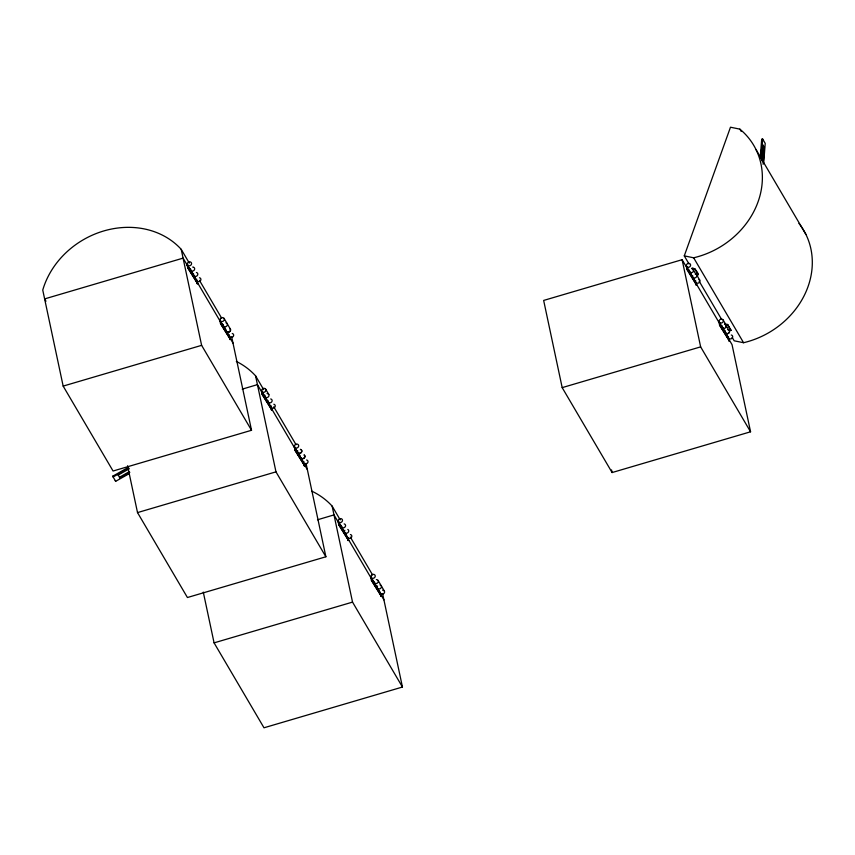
<?xml version="1.0" encoding="UTF-8"?>
<svg xmlns="http://www.w3.org/2000/svg" width="855" height="855" viewBox="0 0 855 855"><rect width="100%" height="100%" fill="white"/><g stroke="black" fill="none" stroke-linecap="round" stroke-linejoin="round"><path stroke-width="1.28" d="M760.266 157.577L761.698 139.098L762.671 139.044L765.214 143.394L763.686 163.187M761.046 153.686L761.345 149.807M761.132 158.848L762.671 139.044M761.516 160.109L762.713 144.581L764.423 147.488L763.12 164.299M762.35 161.766L763.462 147.541L762.318 145.596M762.927 160.601L763.13 157.961M763.536 152.682L763.942 147.402M688.991 263.906L684.278 255.869L730.48 127.213L739.864 129.137L741.2 131.403M694.837 268.705C701.688 282.877 697.156 267.369 692.026 268.128M724.858 324.376L727.594 324.44L730.972 330.19L728.161 329.613M730.875 330.468L727.594 324.44M128.827 468.091L113.117 476.972L112.7 476.214L128.41 467.332M129.223 468.829L118.193 475.059L117.776 474.301L119.903 477.966L119.486 477.208L129.404 471.597M119.743 478.02L129.821 472.355M112.7 476.214L115.671 481.312L129.137 473.702M190.708 269.774L197.11 281.135L197.644 283.689L187.737 267.797L187.031 264.494L190.911 270.575L190.473 269.838M187.619 264.516L187.331 264.441A2.212 1.924 -30.4 0 1 189.778 261.822A2.212 1.924 -30.4 0 1 191.306 264.569A2.212 1.924 -30.4 0 1 187.811 265.317L187.811 265.317M187.737 267.797L197.644 283.689M226.372 330.928L229.867 336.87L230.401 339.424L220.494 323.532L219.788 320.23L223.668 326.311M220.376 320.24L220.088 320.176A2.212 1.924 -30.4 0 1 222.535 317.558A2.212 1.924 -30.4 0 1 224.063 320.304A2.212 1.924 -30.4 0 1 220.569 321.042L220.569 321.042M220.494 323.532L230.401 339.424M223.305 325.605L223.625 326.257M63.163 386.097L201.62 345.345L251.53 430.279L113.074 471.02L63.163 386.097L42.75 290.069A81.364 70.473 -30.4 0 1 103.744 230.957A81.364 70.473 -30.4 0 1 181.207 249.329L189.297 263.094M242.2 389.153L257.43 384.632L264.216 396.196M694.944 281.519L682.108 259.696L543.652 300.436L562.184 387.625L612.105 472.548L750.562 431.796L732.03 344.618L728.984 339.435M264.826 396.346L271.463 407.643L272.008 410.197L262.09 394.305L261.683 390.949A2.212 1.924 -30.4 0 1 264.131 388.33A2.212 1.924 -30.4 0 1 265.659 391.077A2.212 1.924 -30.4 0 1 262.164 391.814L265.264 397.073M686.554 265.884L686.768 269.325L696.675 285.217L696.13 282.663L686.8 266.792A2.212 1.924 -30.4 0 0 690.338 266.097A2.212 1.924 -30.4 0 0 688.799 263.351A2.212 1.924 -30.4 0 0 686.362 265.969L687.249 269.186L696.675 285.217M262.09 394.305L272.008 410.197M300.736 457.436L304.22 463.378L304.765 465.922L294.847 450.04L294.441 446.684A2.212 1.924 -30.4 0 1 296.888 444.055A2.212 1.924 -30.4 0 1 298.416 446.812A2.212 1.924 -30.4 0 1 294.922 447.55L298.021 452.808A2.212 1.924 -30.4 0 0 301.42 452.231A2.212 1.924 -30.4 0 0 300.34 449.367A2.212 1.924 -30.4 0 1 301.27 452.498A2.212 1.924 -30.4 0 1 297.732 452.455M722.496 327.027L728.888 338.398L729.433 340.953L719.525 325.06L719.119 321.704A2.212 1.924 -30.4 0 1 721.556 319.086A2.212 1.924 -30.4 0 1 723.095 321.833A2.212 1.924 -30.4 0 1 719.6 322.57L722.657 327.786L722.261 327.102M294.847 450.04L304.765 465.922M719.525 325.06L729.433 340.953M297.583 452.081L297.978 452.755M137.516 512.594L275.973 471.853L325.883 556.776L187.427 597.517L137.516 512.594L127.555 465.751M562.184 387.625L700.64 346.874L750.562 431.796M317.494 519.787L333.995 514.902L343.464 531.041M341.391 526.605L348.028 537.902L348.562 540.456L338.655 524.564L338.249 521.208A2.212 1.924 -30.4 0 1 340.696 518.59A2.212 1.924 -30.4 0 1 342.224 521.336A2.212 1.924 -30.4 0 1 338.73 522.074L341.829 527.343M338.655 524.564L348.562 540.456M374.148 582.341L380.785 593.637L381.319 596.192L371.412 580.299L370.707 576.997L371.487 577.809A2.212 1.924 -30.4 0 0 374.982 577.072A2.212 1.924 -30.4 0 0 373.453 574.325A2.212 1.924 -30.4 0 0 371.006 576.943L371.294 577.007M371.412 580.299L381.319 596.192M378.786 590.741L380.39 592.953M214.081 642.864L352.538 602.112L402.449 687.035L263.992 727.787L214.081 642.864L203.287 592.109M763.462 147.541L764.423 147.488M724.463 324.344L725.019 324.387M684.278 255.869L693.651 257.793L743.572 342.716A81.364 70.473 -30.4 0 0 798.955 223.422M691.919 268.417L694.73 268.994M692.08 268.694L695.233 273.034M696.344 274.07L698.214 274.455M695.297 274.166L698.118 274.744M724.677 324.141L727.487 324.718M727.936 329.688L728.61 329.827A2.212 1.924 -30.4 0 1 728.813 332.948A2.212 1.924 -30.4 0 1 725.478 332.702M729.101 329.806L730.972 330.19M743.572 342.716L734.189 340.803L732.169 337.362M696.13 282.663L696.173 282.716A2.212 1.924 -30.4 0 0 699.401 282.364A2.212 1.924 -30.4 0 0 698.995 279.446M722.379 327.433L722.689 327.828A2.212 1.924 -30.4 0 0 725.916 327.476A2.212 1.924 -30.4 0 0 725.521 324.558L728.61 329.827M725.799 333.14L725.842 333.183A2.212 1.924 -30.4 0 0 729.24 332.606A2.212 1.924 -30.4 0 0 728.161 329.741M728.888 338.398L728.93 338.452A2.212 1.924 -30.4 0 0 732.329 337.864A2.212 1.924 -30.4 0 0 731.26 335M197.11 281.135L197.142 281.188A2.212 1.924 -30.4 0 0 200.54 280.611A2.212 1.924 -30.4 0 0 199.471 277.747M226.767 331.612L226.81 331.665A2.212 1.924 -30.4 0 0 230.038 331.302A2.212 1.924 -30.4 0 0 229.632 328.384A2.212 1.924 -30.4 0 1 229.813 331.462A2.212 1.924 -30.4 0 1 226.479 331.216M229.867 336.87L229.899 336.923A2.212 1.924 -30.4 0 0 233.297 336.336A2.212 1.924 -30.4 0 0 232.229 333.471M271.463 407.643L271.495 407.696A2.212 1.924 -30.4 0 0 274.893 407.108A2.212 1.924 -30.4 0 0 273.824 404.244M301.12 458.109L301.163 458.162A2.212 1.924 -30.4 0 0 304.391 457.81A2.212 1.924 -30.4 0 0 303.995 454.892A2.212 1.924 -30.4 0 1 304.166 457.97A2.212 1.924 -30.4 0 1 300.832 457.724M304.22 463.378L304.252 463.421A2.212 1.924 -30.4 0 0 307.65 462.844A2.212 1.924 -30.4 0 0 306.582 459.979M348.028 537.902L348.06 537.955A2.212 1.924 -30.4 0 0 351.458 537.378A2.212 1.924 -30.4 0 0 350.39 534.514M372.064 578.814L374.586 583.067M380.785 593.637L380.817 593.691A2.212 1.924 -30.4 0 0 384.365 592.868A2.212 1.924 -30.4 0 0 382.602 590.196M755.991 149.507L805.912 234.43M696.633 274.872L699.721 280.141M723.148 319.994L726.248 325.253M725.478 325.424L726.707 327.529M699.112 281.124L721.374 318.99M688.083 269.464L692.123 276.336M693.469 278.623L694.816 280.91M718.82 321.758L720.167 324.045M722.86 328.63L724.206 330.917M721.641 326.952L695.617 282.674L696.184 285.356M722.988 329.239L728.375 338.398M224.128 318.466L230.337 329.036M265.723 389.239L268.812 394.497M378.156 580.534L384.376 591.104M199.418 280.312L221.68 318.188M236.311 361.419A81.364 70.473 -30.4 0 1 255.56 375.826L263.65 389.602M273.771 406.82L296.033 444.686M311.765 491.144A81.364 70.473 -30.4 0 1 332.125 506.096L340.215 519.861M350.336 537.079L372.598 574.955M224.096 326.578L225.987 329.784M298.448 453.075L300.34 456.292M187.031 264.494L188.378 266.792M191.071 271.366L194.438 277.095M219.788 320.23L226.522 331.687M261.395 391.002L262.731 393.289M265.424 397.874L268.791 403.603M294.152 446.738L297.508 452.455M298.545 454.219L300.875 458.184M337.949 521.261L343.71 531.051M344.683 532.718L346.029 535.006M370.707 576.997L375.11 584.489M232.998 343.09L183.077 258.135L44.631 298.908L45.978 301.206M265.531 398.409L307.351 469.598M344.789 533.264L383.916 599.857M115.254 480.563L115.671 481.312M689.451 271.227L689.932 272.104A2.212 1.924 -30.4 0 0 692.956 271.954A2.212 1.924 -30.4 0 0 693.181 269.122M223.176 325.434L223.379 325.958A2.212 1.924 -30.4 0 0 226.885 325.947A2.212 1.924 -30.4 0 0 225.987 322.859M728.246 337.789L728.952 341.092M719.312 321.619L720.006 324.921M682.108 259.696L700.64 346.874M611.549 469.94L612.105 472.548M382.57 593.53L402.449 687.035M380.133 593.028L380.838 596.33M374.383 582.266L374.543 583.024M371.198 576.858L371.904 580.16M347.504 537.913L348.081 540.595M341.626 526.541L341.786 527.289M338.441 521.123L339.146 524.425M332.125 506.096L352.538 602.112M306.015 463.271L325.883 556.776M303.888 464.276L304.273 466.071M294.633 446.588L295.338 449.89M270.811 407.033L271.516 410.336M265.061 396.271L265.221 397.03M261.876 390.863L262.581 394.166M255.56 375.826L275.973 471.853M231.652 336.774L251.53 430.279M229.343 336.87L229.92 339.563M220.28 320.091L220.985 323.393M196.458 280.536L197.163 283.839M187.523 264.355L188.228 267.658M181.207 249.329L201.62 345.345M695.66 281.338A2.212 1.924 -30.4 0 1 695.767 280.814M695.404 274.006A2.212 1.924 -30.4 0 1 696.301 277.095A2.212 1.924 -30.4 0 1 692.774 277.063M692.561 276.069A2.212 1.924 -30.4 0 1 692.678 275.556M689.419 270.714A2.212 1.924 -30.4 0 1 689.525 270.201M728.417 337.062A2.212 1.924 -30.4 0 1 728.524 336.549M725.318 331.804A2.212 1.924 -30.4 0 1 725.435 331.28M722.176 326.45A2.212 1.924 -30.4 0 1 722.283 325.926M725.264 331.708A2.212 1.924 -30.4 0 1 725.382 331.195M739.864 129.137A81.364 70.473 -30.4 0 1 758.032 201.898A81.364 70.473 -30.4 0 1 693.651 257.793M223.144 324.921A2.212 1.924 -30.4 0 1 223.262 324.408M196.383 272.478A2.212 1.924 -30.4 0 1 197.281 275.577A2.212 1.924 -30.4 0 1 193.743 275.534M193.54 274.551A2.212 1.924 -30.4 0 1 193.647 274.027M193.732 267.305A2.212 1.924 -30.4 0 1 193.935 270.426A2.212 1.924 -30.4 0 1 190.601 270.18M190.387 269.197A2.212 1.924 -30.4 0 1 190.505 268.673M192.685 267.091A2.212 1.924 -30.4 0 1 193.23 267.123M229.386 335.545A2.212 1.924 -30.4 0 1 229.503 335.021M196.629 279.809A2.212 1.924 -30.4 0 1 196.746 279.286M270.982 406.307A2.212 1.924 -30.4 0 1 271.099 405.794M270.704 398.943A2.212 1.924 -30.4 0 1 271.601 402.032A2.212 1.924 -30.4 0 1 268.075 401.989M267.861 401.006A2.212 1.924 -30.4 0 1 267.978 400.482M267.038 393.589A2.212 1.924 -30.4 0 1 268.662 396.496A2.212 1.924 -30.4 0 1 264.954 396.677M264.74 395.694A2.212 1.924 -30.4 0 1 264.858 395.17M303.739 462.042A2.212 1.924 -30.4 0 1 303.856 461.518M297.615 450.906A2.212 1.924 -30.4 0 0 297.497 451.429A2.212 1.924 -30.4 0 1 297.636 450.948M347.793 529.427A2.212 1.924 -30.4 0 1 347.996 532.547A2.212 1.924 -30.4 0 1 344.661 532.302M344.458 531.308A2.212 1.924 -30.4 0 1 344.822 530.303M344.148 523.891A2.212 1.924 -30.4 0 1 345.046 526.979A2.212 1.924 -30.4 0 1 341.519 526.947M341.305 525.953A2.212 1.924 -30.4 0 1 341.423 525.44M380.977 585.451A2.212 1.924 -30.4 0 1 380.528 588.454A2.212 1.924 -30.4 0 1 377.418 588.026M377.215 587.043A2.212 1.924 -30.4 0 1 377.579 586.028M380.058 584.98A2.212 1.924 -30.4 0 1 380.55 585.151M376.36 579.583A2.212 1.924 -30.4 0 1 377.974 582.49A2.212 1.924 -30.4 0 1 374.276 582.672"/></g></svg>
